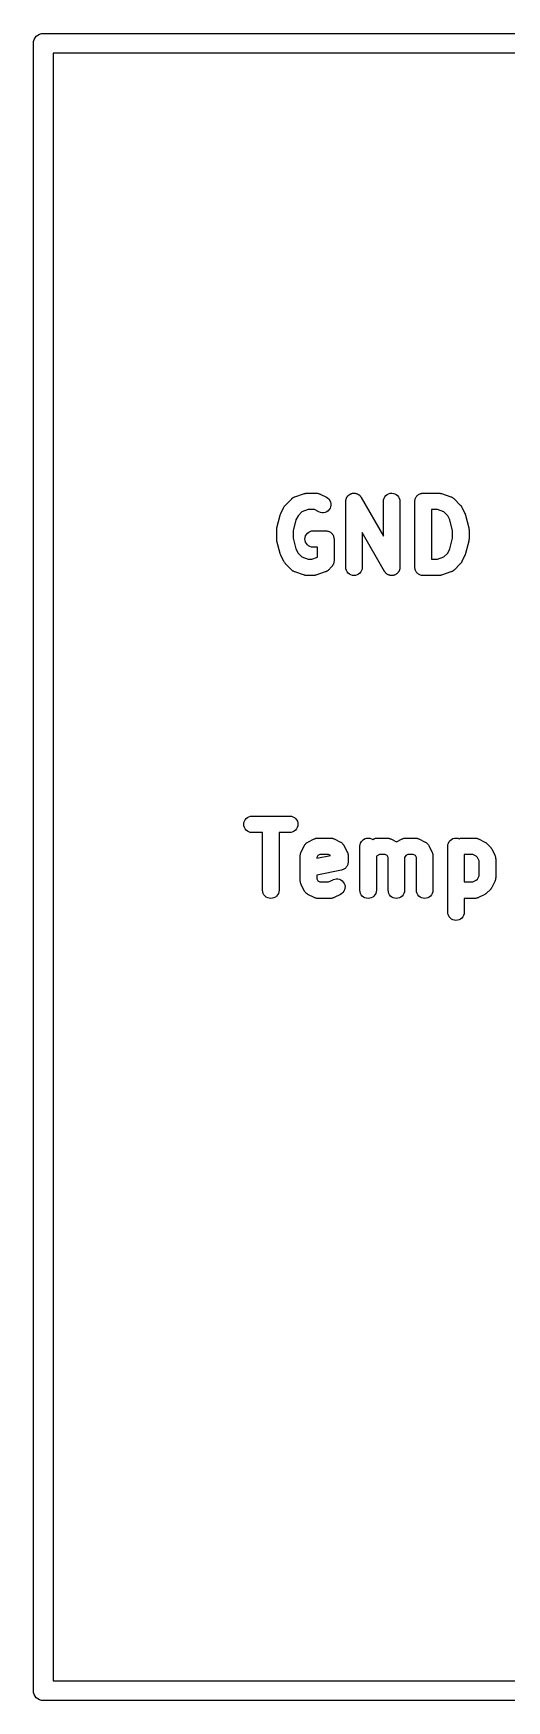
# Model space of a CAD drawing. Extents: x 1 to 169, y -122 to 5.
# Drawn here: x 12.42 to 16.01, y -15.08 to -2.42 of the extents above; entities that cross this region are included whole.
import ezdxf

# ---------------------------------------------------------------- set-up
doc = ezdxf.new("R2010")
doc.units = 0
doc.header["$MEASUREMENT"] = 0
doc.layers.add('BLACK', color=7, linetype='CONTINUOUS')

msp = doc.modelspace()

# ---------------------------------------------------------------- linework, layer by layer
at = {"layer": 'BLACK', "linetype": 'CONTINUOUS'}
for p, q in [((12.4246, -2.5), (12.4261, -2.4853)), ((12.425, -2.50368), (12.4246, -2.5)), ((12.425, -14.9963), (12.425, -2.50368)), ((12.4261, -2.4853), (12.4304, -2.47116)), ((12.4304, -2.47116), (12.4373, -2.45813)), ((12.4373, -2.45813), (12.4467, -2.44671)), ((12.4467, -2.44671), (12.4581, -2.43734)), ((12.4581, -2.43734), (12.4712, -2.43037)), ((12.4712, -2.43037), (12.4853, -2.42609)), ((12.4853, -2.42609), (12.5, -2.42464)), ((12.5, -2.42464), (12.5037, -2.425)), ((12.5037, -2.425), (39.9963, -2.425)), ((12.575, -2.575), (12.575, -14.925)), ((39.925, -2.575), (12.575, -2.575)), ((14.3962, -5.94674), (14.3977, -5.94567)), ((14.3977, -5.94567), (14.4016, -5.94393)), ((14.4016, -5.94393), (14.4054, -5.94197)), ((14.4054, -5.94197), (14.4071, -5.94146)), ((14.4071, -5.94146), (14.4088, -5.94071)), ((14.4088, -5.94071), (14.4802, -5.9169)), ((14.4802, -5.9169), (14.4811, -5.91663)), ((14.4811, -5.91663), (14.4845, -5.9159)), ((14.4845, -5.9159), (14.4879, -5.91488)), ((14.4879, -5.91488), (14.4905, -5.91463)), ((14.4905, -5.91463), (14.493, -5.91408)), ((14.493, -5.91408), (14.4965, -5.91403)), ((14.4965, -5.91403), (14.5, -5.91369)), ((14.5, -5.91369), (14.5714, -5.91369)), ((14.5714, -5.91369), (14.5723, -5.9137)), ((14.5723, -5.9137), (14.5741, -5.9139)), ((14.5741, -5.9139), (14.576, -5.91385)), ((14.576, -5.91385), (14.5802, -5.91458)), ((14.5802, -5.91458), (14.5844, -5.91506)), ((14.5844, -5.91506), (14.5862, -5.91561)), ((14.5862, -5.91561), (14.588, -5.91592)), ((14.588, -5.91592), (14.592, -5.91745)), ((14.592, -5.91745), (14.596, -5.91874)), ((14.596, -5.91874), (14.5977, -5.91963)), ((14.5977, -5.91963), (14.5994, -5.92029)), ((14.5994, -5.92029), (14.647, -5.9441)), ((14.647, -5.9441), (14.6478, -5.94449)), ((14.6478, -5.94449), (14.658, -5.95113)), ((14.8015, -5.94776), (14.8036, -5.94439)), ((14.8036, -5.94439), (14.8056, -5.94088)), ((14.8056, -5.94088), (14.8069, -5.93927)), ((14.8069, -5.93927), (14.8081, -5.93749)), ((14.8081, -5.93749), (14.8108, -5.9346)), ((14.8108, -5.9346), (14.8134, -5.93153)), ((14.8134, -5.93153), (14.8151, -5.93022)), ((14.8151, -5.93022), (14.8165, -5.9287)), ((14.8165, -5.9287), (14.8198, -5.9264)), ((14.8198, -5.9264), (14.8229, -5.92389)), ((14.8229, -5.92389), (14.8248, -5.92291)), ((14.8248, -5.92291), (14.8265, -5.92171)), ((14.8265, -5.92171), (14.8302, -5.9201)), ((14.8302, -5.9201), (14.8337, -5.91824)), ((14.8337, -5.91824), (14.8358, -5.91764)), ((14.8358, -5.91764), (14.8377, -5.9168)), ((14.8377, -5.9168), (14.8416, -5.91593)), ((14.8416, -5.91593), (14.8454, -5.9148)), ((14.8454, -5.9148), (14.8475, -5.91461)), ((14.8475, -5.91461), (14.8496, -5.91415)), ((14.8496, -5.91415), (14.8536, -5.91405)), ((14.8536, -5.91405), (14.8576, -5.91369)), ((14.8576, -5.91369), (14.8597, -5.91391)), ((14.8597, -5.91391), (14.8618, -5.91386)), ((14.8618, -5.91386), (14.8657, -5.91455)), ((14.8657, -5.91455), (14.8697, -5.91497)), ((14.8697, -5.91497), (14.8717, -5.91559)), ((14.8717, -5.91559), (14.8738, -5.91595)), ((14.8738, -5.91595), (14.8775, -5.91739)), ((14.8775, -5.91739), (14.8814, -5.91857)), ((14.8814, -5.91857), (14.8832, -5.91957)), ((14.8832, -5.91957), (14.8852, -5.92033)), ((14.8852, -5.92033), (14.8886, -5.92247)), ((14.8886, -5.92247), (14.8921, -5.92437)), ((14.8921, -5.92437), (14.8937, -5.92572)), ((14.8937, -5.92572), (14.8955, -5.92684)), ((14.8955, -5.92684), (14.8984, -5.9296)), ((14.8984, -5.9296), (14.9015, -5.93215)), ((14.9015, -5.93215), (14.9028, -5.93378)), ((14.9028, -5.93378), (14.9044, -5.93523)), ((14.9044, -5.93523), (14.9067, -5.9385)), ((14.9067, -5.9385), (14.9092, -5.9416)), ((14.9092, -5.9416), (14.9102, -5.94346)), ((14.9102, -5.94346), (14.9114, -5.94518)), ((14.9114, -5.94518), (15.0804, -6.24084)), ((15.0854, -5.95157), (15.0913, -5.94088)), ((15.0913, -5.94088), (15.0991, -5.93153)), ((15.0991, -5.93153), (15.1086, -5.92389)), ((15.1086, -5.92389), (15.1194, -5.91824)), ((15.1194, -5.91824), (15.1311, -5.9148)), ((15.1311, -5.9148), (15.1433, -5.91369)), ((15.1433, -5.91369), (15.1554, -5.91497)), ((15.1554, -5.91497), (15.1671, -5.91857)), ((15.1671, -5.91857), (15.1778, -5.92437)), ((15.1778, -5.92437), (15.1872, -5.93215)), ((15.1872, -5.93215), (15.1949, -5.9416)), ((15.1949, -5.9416), (15.2006, -5.95237)), ((15.3263, -5.94642), (15.3291, -5.94124)), ((15.3291, -5.94124), (15.3293, -5.94107)), ((15.3293, -5.94107), (15.3294, -5.94088)), ((15.3294, -5.94088), (15.3332, -5.93639)), ((15.3332, -5.93639), (15.3369, -5.93184)), ((15.3369, -5.93184), (15.3371, -5.9317)), ((15.3371, -5.9317), (15.3372, -5.93153)), ((15.3372, -5.93153), (15.3418, -5.92784)), ((15.3418, -5.92784), (15.3464, -5.92413)), ((15.3464, -5.92413), (15.3466, -5.92403)), ((15.3466, -5.92403), (15.3467, -5.92389)), ((15.3467, -5.92389), (15.3519, -5.92116)), ((15.3519, -5.92116), (15.3571, -5.91841)), ((15.3571, -5.91841), (15.3573, -5.91834)), ((15.3573, -5.91834), (15.3575, -5.91824)), ((15.3575, -5.91824), (15.3632, -5.91659)), ((15.3632, -5.91659), (15.3688, -5.91488)), ((15.3688, -5.91488), (15.369, -5.91486)), ((15.369, -5.91486), (15.3692, -5.9148)), ((15.3692, -5.9148), (15.375, -5.91427)), ((15.375, -5.91427), (15.381, -5.91369)), ((15.381, -5.91369), (15.5, -5.91369)), ((15.5, -5.91369), (15.5009, -5.9137)), ((15.5009, -5.9137), (15.5044, -5.91409)), ((15.5044, -5.91409), (15.5079, -5.91419)), ((15.5079, -5.91419), (15.5104, -5.91477)), ((15.5104, -5.91477), (15.513, -5.91506)), ((15.513, -5.91506), (15.5163, -5.91611)), ((15.5163, -5.91611), (15.5198, -5.9169)), ((15.5198, -5.9169), (15.5912, -5.94071)), ((15.5912, -5.94071), (15.592, -5.94099)), ((15.592, -5.94099), (15.5937, -5.94176)), ((15.5937, -5.94176), (15.5954, -5.9423)), ((15.5954, -5.9423), (15.5992, -5.94432)), ((15.5992, -5.94432), (15.6031, -5.94611)), ((14.299, -6.07324), (14.301, -6.0678)), ((14.301, -6.0678), (14.3011, -6.06756)), ((14.3011, -6.06756), (14.3012, -6.06729)), ((14.3012, -6.06729), (14.3251, -6.01967)), ((14.3251, -6.01967), (14.3254, -6.01889)), ((14.3254, -6.01889), (14.3274, -6.01594)), ((14.3274, -6.01594), (14.329, -6.01285)), ((14.329, -6.01285), (14.3307, -6.01084)), ((14.3307, -6.01084), (14.3321, -6.00866)), ((14.3321, -6.00866), (14.3345, -6.00614)), ((14.3345, -6.00614), (14.3368, -6.00343)), ((14.3368, -6.00343), (14.3844, -5.95581)), ((14.3844, -5.95581), (14.385, -5.95519)), ((14.385, -5.95519), (14.3864, -5.95405)), ((14.3864, -5.95405), (14.3877, -5.95271)), ((14.3877, -5.95271), (14.3912, -5.95024)), ((14.3912, -5.95024), (14.3945, -5.94758)), ((14.3945, -5.94758), (14.3962, -5.94674)), ((14.4623, -6.05463), (14.4323, -6.08464)), ((14.5101, -6.03869), (14.4623, -6.05463)), ((14.5567, -6.03869), (14.5101, -6.03869)), ((14.5911, -6.0559), (14.5567, -6.03869)), ((14.6025, -6.06027), (14.5911, -6.0559)), ((14.6145, -6.06234), (14.6025, -6.06027)), ((14.6267, -6.06203), (14.6145, -6.06234)), ((14.6386, -6.05936), (14.6267, -6.06203)), ((14.6498, -6.05443), (14.6386, -6.05936)), ((14.6597, -6.04743), (14.6498, -6.05443)), ((14.658, -5.95113), (14.6668, -5.95963)), ((14.6682, -6.03862), (14.6597, -6.04743)), ((14.6668, -5.95963), (14.6737, -5.96967)), ((14.6748, -6.02834), (14.6682, -6.03862)), ((14.6737, -5.96967), (14.6785, -5.98086)), ((14.6792, -6.01698), (14.6748, -6.02834)), ((14.6785, -5.98086), (14.6811, -5.99278)), ((14.6813, -6.00497), (14.6792, -6.01698)), ((14.6811, -5.99278), (14.6813, -6.00497)), ((14.7946, -5.97532), (14.7949, -5.97322)), ((14.7946, -5.97619), (14.7946, -5.97532)), ((14.7946, -6.47619), (14.7946, -5.97619)), ((14.7948, -5.97112), (14.7956, -5.96717)), ((14.7949, -5.97322), (14.7948, -5.97112)), ((14.7956, -5.96717), (14.796, -5.9632)), ((14.796, -5.9632), (14.7966, -5.9612)), ((14.7966, -5.9612), (14.797, -5.95911)), ((14.797, -5.95911), (14.7985, -5.95537)), ((14.7985, -5.95537), (14.7997, -5.95157)), ((14.7997, -5.95157), (14.8007, -5.94973)), ((14.8007, -5.94973), (14.8015, -5.94776)), ((15.0804, -5.97532), (15.0817, -5.9632)), ((15.0804, -5.97619), (15.0804, -5.97532)), ((15.0804, -6.24084), (15.0804, -5.97619)), ((15.0817, -5.9632), (15.0854, -5.95157)), ((15.2006, -5.95237), (15.2042, -5.96405)), ((15.2042, -5.96405), (15.2054, -5.97619)), ((15.2054, -5.97619), (15.2054, -6.47619)), ((15.3185, -5.97532), (15.3191, -5.96941)), ((15.3185, -5.97574), (15.3185, -5.97532)), ((15.3185, -5.97575), (15.3185, -5.97574)), ((15.3185, -5.97576), (15.3185, -5.97575)), ((15.3185, -5.97619), (15.3185, -5.97576)), ((15.3185, -6.47619), (15.3185, -5.97619)), ((15.3191, -5.96941), (15.3197, -5.96362)), ((15.3197, -5.96362), (15.3198, -5.96341)), ((15.3198, -5.9632), (15.3216, -5.95756)), ((15.3198, -5.96341), (15.3198, -5.9632)), ((15.3216, -5.95756), (15.3233, -5.95197)), ((15.3233, -5.95197), (15.3234, -5.95178)), ((15.3234, -5.95178), (15.3235, -5.95157)), ((15.3235, -5.95157), (15.3263, -5.94642)), ((15.4435, -6.03869), (15.4435, -6.41369)), ((15.4899, -6.03869), (15.4435, -6.03869)), ((15.5377, -6.05463), (15.4899, -6.03869)), ((15.5677, -6.08464), (15.5377, -6.05463)), ((15.6031, -5.94611), (15.6046, -5.94719)), ((15.6046, -5.94719), (15.6062, -5.94806)), ((15.6062, -5.94806), (15.6095, -5.95078)), ((15.6095, -5.95078), (15.613, -5.95329)), ((15.613, -5.95329), (15.6142, -5.95464)), ((15.6142, -5.95464), (15.6156, -5.95581)), ((15.6156, -5.95581), (15.6632, -6.00343)), ((15.6632, -6.00343), (15.6639, -6.00405)), ((15.6639, -6.00405), (15.666, -6.00679)), ((15.666, -6.00679), (15.6685, -6.00934)), ((15.6685, -6.00934), (15.6698, -6.01155)), ((15.6698, -6.01155), (15.6715, -6.01358)), ((15.6715, -6.01358), (15.6731, -6.01669)), ((15.6731, -6.01669), (15.6749, -6.01967)), ((15.6749, -6.01967), (15.6988, -6.06729)), ((15.6988, -6.06729), (15.6991, -6.06807)), ((15.6991, -6.06807), (15.6992, -6.06834)), ((15.6992, -6.06834), (15.6994, -6.06859)), ((15.6994, -6.06859), (15.7013, -6.07405)), ((14.2708, -6.1896), (14.271, -6.1885)), ((14.2708, -6.19048), (14.2708, -6.1896)), ((14.2708, -6.2619), (14.2708, -6.19048)), ((14.2709, -6.18738), (14.2716, -6.18243)), ((14.271, -6.1885), (14.2709, -6.18738)), ((14.2716, -6.18243), (14.2722, -6.17748)), ((14.2722, -6.17748), (14.2725, -6.17642)), ((14.2725, -6.17642), (14.2727, -6.17532)), ((14.2727, -6.17532), (14.2965, -6.08008)), ((14.2965, -6.08008), (14.2967, -6.07923)), ((14.2967, -6.07923), (14.2968, -6.07896)), ((14.2968, -6.07896), (14.2969, -6.07868)), ((14.2969, -6.07868), (14.299, -6.07324)), ((14.4161, -6.11705), (14.3958, -6.19817)), ((14.3958, -6.19817), (14.3958, -6.25421)), ((14.4323, -6.08464), (14.4161, -6.11705)), ((15.5839, -6.11705), (15.5677, -6.08464)), ((15.6042, -6.19817), (15.5839, -6.11705)), ((15.6042, -6.25421), (15.6042, -6.19817)), ((15.7013, -6.07405), (15.7033, -6.07952)), ((15.7033, -6.07952), (15.7034, -6.0798)), ((15.7034, -6.0798), (15.7035, -6.08008)), ((15.7035, -6.08008), (15.7273, -6.17532)), ((15.7273, -6.17532), (15.7275, -6.17617)), ((15.7275, -6.17617), (15.7277, -6.17727)), ((15.7277, -6.17727), (15.728, -6.17834)), ((15.728, -6.17834), (15.7285, -6.18332)), ((15.7285, -6.18332), (15.7291, -6.18825)), ((15.7291, -6.18825), (15.7291, -6.18936)), ((15.7291, -6.18936), (15.7292, -6.19048)), ((15.7292, -6.19048), (15.7292, -6.2619)), ((14.2709, -6.26302), (14.2708, -6.2619)), ((14.2709, -6.26412), (14.2709, -6.26302)), ((14.2715, -6.26906), (14.2709, -6.26412)), ((14.272, -6.27404), (14.2715, -6.26906)), ((14.2723, -6.27511), (14.272, -6.27404)), ((14.2725, -6.27621), (14.2723, -6.27511)), ((14.2727, -6.27706), (14.2725, -6.27621)), ((14.2965, -6.3723), (14.2727, -6.27706)), ((14.3958, -6.25421), (14.4161, -6.33533)), ((14.4851, -6.26147), (14.4864, -6.24934)), ((14.4862, -6.27361), (14.4851, -6.26147)), ((14.4897, -6.28532), (14.4862, -6.27361)), ((14.4864, -6.24934), (14.49, -6.23768)), ((14.4953, -6.29613), (14.4897, -6.28532)), ((14.49, -6.23768), (14.4958, -6.22695)), ((14.503, -6.30563), (14.4953, -6.29613)), ((14.4958, -6.22695), (14.5036, -6.21756)), ((14.5123, -6.31347), (14.503, -6.30563)), ((14.5036, -6.21756), (14.513, -6.20985)), ((14.523, -6.31935), (14.5123, -6.31347)), ((14.513, -6.20985), (14.5238, -6.20412)), ((14.5346, -6.32304), (14.523, -6.31935)), ((14.5238, -6.20412), (14.5355, -6.20059)), ((14.5467, -6.3244), (14.5346, -6.32304)), ((14.5355, -6.20059), (14.5476, -6.1994)), ((14.5476, -6.3244), (14.5467, -6.3244)), ((14.5476, -6.1994), (14.6429, -6.1994)), ((14.5804, -6.3244), (14.5476, -6.3244)), ((14.5804, -6.3994), (14.5804, -6.3244)), ((14.6429, -6.1994), (14.6433, -6.19941)), ((14.6433, -6.19941), (14.6433, -6.19941)), ((14.6433, -6.19941), (14.6433, -6.19941)), ((14.6433, -6.19941), (14.6437, -6.19941)), ((14.6437, -6.19941), (14.6496, -6.20007)), ((14.6496, -6.20007), (14.6554, -6.20068)), ((14.6554, -6.20068), (14.6556, -6.20074)), ((14.6556, -6.20074), (14.6559, -6.20077)), ((14.6559, -6.20077), (14.6615, -6.20256)), ((14.6615, -6.20256), (14.6671, -6.20429)), ((14.6671, -6.20429), (14.6673, -6.20439)), ((14.6673, -6.20439), (14.6675, -6.20446)), ((14.6675, -6.20446), (14.6726, -6.20729)), ((14.6726, -6.20729), (14.6778, -6.21009)), ((14.6778, -6.21009), (14.678, -6.21023)), ((14.678, -6.21023), (14.6782, -6.21033)), ((14.6782, -6.21033), (14.6827, -6.2141)), ((14.6827, -6.2141), (14.6872, -6.21786)), ((14.6872, -6.21786), (14.6873, -6.21803)), ((14.6873, -6.21803), (14.6875, -6.21817)), ((14.6875, -6.21817), (14.6912, -6.22277)), ((14.6912, -6.22277), (14.6949, -6.22732)), ((14.6949, -6.22732), (14.695, -6.22751)), ((14.695, -6.22751), (14.6952, -6.22768)), ((14.6952, -6.22768), (14.6979, -6.2329)), ((14.6979, -6.2329), (14.7006, -6.23809)), ((14.7006, -6.23809), (14.7007, -6.2383)), ((14.7007, -6.2383), (14.7008, -6.23849)), ((14.7008, -6.23849), (14.7025, -6.24411)), ((14.7025, -6.24411), (14.7042, -6.24976)), ((14.7042, -6.24976), (14.7042, -6.24998)), ((14.7042, -6.24998), (14.7043, -6.25019)), ((14.7043, -6.25019), (14.7048, -6.256)), ((14.7048, -6.256), (14.7054, -6.2619)), ((14.7054, -6.2619), (14.7054, -6.42857)), ((15.0886, -6.5072), (14.9196, -6.21154)), ((14.9196, -6.21154), (14.9196, -6.47619)), ((15.5839, -6.33533), (15.6042, -6.25421)), ((15.7273, -6.27706), (15.7035, -6.3723)), ((15.7275, -6.27596), (15.7273, -6.27706)), ((15.7278, -6.2749), (15.7275, -6.27596)), ((15.7284, -6.26995), (15.7278, -6.2749)), ((15.7291, -6.265), (15.7284, -6.26995)), ((15.7292, -6.26278), (15.729, -6.26388)), ((15.729, -6.26388), (15.7291, -6.265)), ((15.7292, -6.2619), (15.7292, -6.26278)), ((14.2966, -6.37257), (14.2965, -6.3723)), ((14.2967, -6.37286), (14.2966, -6.37257)), ((14.2987, -6.37833), (14.2967, -6.37286)), ((14.3006, -6.38379), (14.2987, -6.37833)), ((14.3008, -6.38404), (14.3006, -6.38379)), ((14.3009, -6.38431), (14.3008, -6.38404)), ((14.3012, -6.38509), (14.3009, -6.38431)), ((14.3251, -6.43271), (14.3012, -6.38509)), ((14.3269, -6.43569), (14.3251, -6.43271)), ((14.3285, -6.4388), (14.3269, -6.43569)), ((14.3302, -6.44083), (14.3285, -6.4388)), ((14.3315, -6.44304), (14.3302, -6.44083)), ((14.334, -6.4456), (14.3315, -6.44304)), ((14.3361, -6.44833), (14.334, -6.4456)), ((14.3368, -6.44895), (14.3361, -6.44833)), ((14.3844, -6.49657), (14.3368, -6.44895)), ((14.4161, -6.33533), (14.4323, -6.36774)), ((14.4323, -6.36774), (14.4623, -6.39775)), ((14.4623, -6.39775), (14.5101, -6.41369)), ((14.5101, -6.41369), (14.5375, -6.41369)), ((14.5375, -6.41369), (14.5804, -6.3994)), ((14.7023, -6.44705), (14.7006, -6.45259)), ((14.704, -6.44156), (14.7023, -6.44705)), ((14.7041, -6.44093), (14.704, -6.44124)), ((14.704, -6.44124), (14.704, -6.44156)), ((14.7047, -6.43514), (14.7041, -6.44093)), ((14.7054, -6.42944), (14.7047, -6.43514)), ((14.7054, -6.42857), (14.7054, -6.42877)), ((14.7054, -6.42877), (14.7054, -6.42879)), ((14.7054, -6.42879), (14.7054, -6.42881)), ((14.7054, -6.42881), (14.7054, -6.42944)), ((15.4435, -6.41369), (15.4899, -6.41369)), ((15.4899, -6.41369), (15.5377, -6.39775)), ((15.5377, -6.39775), (15.5677, -6.36774)), ((15.5677, -6.36774), (15.5839, -6.33533)), ((15.6632, -6.44895), (15.6156, -6.49657)), ((15.6655, -6.44624), (15.6632, -6.44895)), ((15.6679, -6.44372), (15.6655, -6.44624)), ((15.6693, -6.44155), (15.6679, -6.44372)), ((15.671, -6.43953), (15.6693, -6.44155)), ((15.6726, -6.43643), (15.671, -6.43953)), ((15.6746, -6.43349), (15.6726, -6.43643)), ((15.6749, -6.43271), (15.6746, -6.43349)), ((15.6988, -6.38509), (15.6749, -6.43271)), ((15.6989, -6.38482), (15.6988, -6.38509)), ((15.699, -6.38457), (15.6989, -6.38482)), ((15.701, -6.37919), (15.699, -6.38457)), ((15.7031, -6.3737), (15.701, -6.37919)), ((15.7032, -6.37342), (15.7031, -6.3737)), ((15.7033, -6.37315), (15.7032, -6.37342)), ((15.7035, -6.3723), (15.7033, -6.37315)), ((14.3858, -6.49774), (14.3844, -6.49657)), ((14.387, -6.49909), (14.3858, -6.49774)), ((14.3905, -6.5016), (14.387, -6.49909)), ((14.3938, -6.50432), (14.3905, -6.5016)), ((14.3954, -6.50519), (14.3938, -6.50432)), ((14.3969, -6.50627), (14.3954, -6.50519)), ((14.4008, -6.50806), (14.3969, -6.50627)), ((14.4046, -6.51008), (14.4008, -6.50806)), ((14.4063, -6.51062), (14.4046, -6.51008)), ((14.408, -6.51139), (14.4063, -6.51062)), ((14.4088, -6.51167), (14.408, -6.51139)), ((14.4802, -6.53548), (14.4088, -6.51167)), ((14.4837, -6.53626), (14.4802, -6.53548)), ((14.487, -6.53732), (14.4837, -6.53626)), ((14.4896, -6.53761), (14.487, -6.53732)), ((14.4921, -6.53819), (14.4896, -6.53761)), ((14.4956, -6.53829), (14.4921, -6.53819)), ((14.4991, -6.53868), (14.4956, -6.53829)), ((14.5, -6.53869), (14.4991, -6.53868)), ((14.5476, -6.53869), (14.5, -6.53869)), ((14.5511, -6.53835), (14.5476, -6.53869)), ((14.5546, -6.5383), (14.5511, -6.53835)), ((14.5572, -6.53775), (14.5546, -6.5383)), ((14.5598, -6.5375), (14.5572, -6.53775)), ((14.5631, -6.53648), (14.5598, -6.5375)), ((14.5666, -6.53575), (14.5631, -6.53648)), ((14.5674, -6.53548), (14.5666, -6.53575)), ((14.6388, -6.51167), (14.5674, -6.53548)), ((14.6405, -6.51092), (14.6388, -6.51167)), ((14.6423, -6.51041), (14.6405, -6.51092)), ((14.6461, -6.50844), (14.6423, -6.51041)), ((14.65, -6.5067), (14.6461, -6.50844)), ((14.6515, -6.50564), (14.65, -6.5067)), ((14.6531, -6.5048), (14.6515, -6.50564)), ((14.6564, -6.50213), (14.6531, -6.5048)), ((14.6599, -6.49967), (14.6564, -6.50213)), ((14.6612, -6.49833), (14.6599, -6.49967)), ((14.6626, -6.49719), (14.6612, -6.49833)), ((14.6632, -6.49657), (14.6626, -6.49719)), ((14.687, -6.47277), (14.6632, -6.49657)), ((14.6907, -6.46831), (14.687, -6.47277)), ((14.6944, -6.46388), (14.6907, -6.46831)), ((14.6946, -6.46359), (14.6944, -6.46388)), ((14.6948, -6.46334), (14.6946, -6.46359)), ((14.6975, -6.45827), (14.6948, -6.46334)), ((14.7003, -6.45319), (14.6975, -6.45827)), ((14.7004, -6.45288), (14.7003, -6.45319)), ((14.7006, -6.45259), (14.7004, -6.45288)), ((14.7958, -6.48833), (14.7946, -6.47619)), ((14.7994, -6.50001), (14.7958, -6.48833)), ((14.8051, -6.51078), (14.7994, -6.50001)), ((14.8128, -6.52023), (14.8051, -6.51078)), ((14.8222, -6.528), (14.8128, -6.52023)), ((14.8329, -6.53381), (14.8222, -6.528)), ((14.8446, -6.53741), (14.8329, -6.53381)), ((14.8567, -6.53869), (14.8446, -6.53741)), ((14.8689, -6.53758), (14.8567, -6.53869)), ((14.8806, -6.53414), (14.8689, -6.53758)), ((14.8914, -6.52849), (14.8806, -6.53414)), ((14.9009, -6.52084), (14.8914, -6.52849)), ((14.9087, -6.5115), (14.9009, -6.52084)), ((14.9146, -6.50081), (14.9087, -6.5115)), ((14.9183, -6.48918), (14.9146, -6.50081)), ((14.9196, -6.47706), (14.9183, -6.48918)), ((14.9196, -6.47619), (14.9196, -6.47706)), ((15.0898, -6.50892), (15.0886, -6.5072)), ((15.0908, -6.51078), (15.0898, -6.50892)), ((15.0933, -6.51388), (15.0908, -6.51078)), ((15.0956, -6.51715), (15.0933, -6.51388)), ((15.0972, -6.5186), (15.0956, -6.51715)), ((15.0985, -6.52023), (15.0972, -6.5186)), ((15.1016, -6.52278), (15.0985, -6.52023)), ((15.1045, -6.52554), (15.1016, -6.52278)), ((15.1063, -6.52666), (15.1045, -6.52554)), ((15.1079, -6.528), (15.1063, -6.52666)), ((15.1114, -6.52991), (15.1079, -6.528)), ((15.1148, -6.53205), (15.1114, -6.52991)), ((15.1168, -6.53281), (15.1148, -6.53205)), ((15.1186, -6.53381), (15.1168, -6.53281)), ((15.1225, -6.53499), (15.1186, -6.53381)), ((15.1262, -6.53643), (15.1225, -6.53499)), ((15.1283, -6.53679), (15.1262, -6.53643)), ((15.1303, -6.53741), (15.1283, -6.53679)), ((15.1343, -6.53783), (15.1303, -6.53741)), ((15.1382, -6.53852), (15.1343, -6.53783)), ((15.1403, -6.53847), (15.1382, -6.53852)), ((15.1424, -6.53869), (15.1403, -6.53847)), ((15.1464, -6.53832), (15.1424, -6.53869)), ((15.1504, -6.53823), (15.1464, -6.53832)), ((15.1525, -6.53777), (15.1504, -6.53823)), ((15.1546, -6.53758), (15.1525, -6.53777)), ((15.1584, -6.53645), (15.1546, -6.53758)), ((15.1623, -6.53558), (15.1584, -6.53645)), ((15.1642, -6.53473), (15.1623, -6.53558)), ((15.1663, -6.53414), (15.1642, -6.53473)), ((15.1698, -6.53228), (15.1663, -6.53414)), ((15.1735, -6.53067), (15.1698, -6.53228)), ((15.1752, -6.52947), (15.1735, -6.53067)), ((15.1771, -6.52849), (15.1752, -6.52947)), ((15.1802, -6.52598), (15.1771, -6.52849)), ((15.1835, -6.52368), (15.1802, -6.52598)), ((15.1849, -6.52216), (15.1835, -6.52368)), ((15.1866, -6.52084), (15.1849, -6.52216)), ((15.1892, -6.51778), (15.1866, -6.52084)), ((15.1919, -6.51489), (15.1892, -6.51778)), ((15.1931, -6.51311), (15.1919, -6.51489)), ((15.1944, -6.5115), (15.1931, -6.51311)), ((15.1964, -6.50799), (15.1944, -6.5115)), ((15.1985, -6.50462), (15.1964, -6.50799)), ((15.1993, -6.50265), (15.1985, -6.50462)), ((15.2003, -6.50081), (15.1993, -6.50265)), ((15.2015, -6.49701), (15.2003, -6.50081)), ((15.203, -6.49327), (15.2015, -6.49701)), ((15.2034, -6.49118), (15.203, -6.49327)), ((15.204, -6.48918), (15.2034, -6.49118)), ((15.2044, -6.48521), (15.204, -6.48918)), ((15.2052, -6.48126), (15.2044, -6.48521)), ((15.2054, -6.47706), (15.2051, -6.47915)), ((15.2051, -6.47915), (15.2052, -6.48126)), ((15.2054, -6.47619), (15.2054, -6.47706)), ((15.319, -6.4821), (15.3185, -6.47619)), ((15.3196, -6.4879), (15.319, -6.4821)), ((15.3196, -6.48811), (15.3196, -6.4879)), ((15.3196, -6.48833), (15.3196, -6.48811)), ((15.3213, -6.49398), (15.3196, -6.48833)), ((15.323, -6.4996), (15.3213, -6.49398)), ((15.3231, -6.4998), (15.323, -6.4996)), ((15.3232, -6.50001), (15.3231, -6.4998)), ((15.3259, -6.50519), (15.3232, -6.50001)), ((15.3287, -6.51041), (15.3259, -6.50519)), ((15.3288, -6.51058), (15.3287, -6.51041)), ((15.3289, -6.51078), (15.3288, -6.51058)), ((15.3326, -6.51532), (15.3289, -6.51078)), ((15.3363, -6.51992), (15.3326, -6.51532)), ((15.3365, -6.52006), (15.3363, -6.51992)), ((15.3366, -6.52023), (15.3365, -6.52006)), ((15.3411, -6.52399), (15.3366, -6.52023)), ((15.3456, -6.52776), (15.3411, -6.52399)), ((15.3458, -6.52786), (15.3456, -6.52776)), ((15.346, -6.528), (15.3458, -6.52786)), ((15.3512, -6.53081), (15.346, -6.528)), ((15.3563, -6.53364), (15.3512, -6.53081)), ((15.3565, -6.5337), (15.3563, -6.53364)), ((15.3567, -6.53381), (15.3565, -6.5337)), ((15.3623, -6.53554), (15.3567, -6.53381)), ((15.368, -6.53732), (15.3623, -6.53554)), ((15.3682, -6.53735), (15.368, -6.53732)), ((15.3684, -6.53741), (15.3682, -6.53735)), ((15.3742, -6.53802), (15.3684, -6.53741)), ((15.3801, -6.53868), (15.3742, -6.53802)), ((15.3805, -6.53869), (15.3801, -6.53868)), ((15.381, -6.53869), (15.3805, -6.53869)), ((15.3805, -6.53869), (15.3805, -6.53869)), ((15.3805, -6.53869), (15.3805, -6.53869)), ((15.5, -6.53869), (15.381, -6.53869)), ((15.5035, -6.53835), (15.5, -6.53869)), ((15.507, -6.5383), (15.5035, -6.53835)), ((15.5095, -6.53775), (15.507, -6.5383)), ((15.5121, -6.5375), (15.5095, -6.53775)), ((15.5155, -6.53648), (15.5121, -6.5375)), ((15.5189, -6.53575), (15.5155, -6.53648)), ((15.5198, -6.53548), (15.5189, -6.53575)), ((15.5912, -6.51167), (15.5198, -6.53548)), ((15.5929, -6.51092), (15.5912, -6.51167)), ((15.5946, -6.51041), (15.5929, -6.51092)), ((15.5984, -6.50845), (15.5946, -6.51041)), ((15.6023, -6.5067), (15.5984, -6.50845)), ((15.6038, -6.50564), (15.6023, -6.5067)), ((15.6055, -6.5048), (15.6038, -6.50564)), ((15.6088, -6.50213), (15.6055, -6.5048)), ((15.6123, -6.49967), (15.6088, -6.50213)), ((15.6136, -6.49833), (15.6123, -6.49967)), ((15.615, -6.49719), (15.6136, -6.49833)), ((15.6156, -6.49657), (15.615, -6.49719)), ((14.0208, -8.42575), (14.0221, -8.41362)), ((14.0219, -8.4379), (14.0208, -8.42575)), ((14.0254, -8.4496), (14.0219, -8.4379)), ((14.0221, -8.41362), (14.0257, -8.40197)), ((14.031, -8.46041), (14.0254, -8.4496)), ((14.0257, -8.40197), (14.0315, -8.39124)), ((14.0387, -8.46992), (14.031, -8.46041)), ((14.0315, -8.39124), (14.0393, -8.38184)), ((14.048, -8.47776), (14.0387, -8.46992)), ((14.0393, -8.38184), (14.0487, -8.37413)), ((14.0487, -8.37413), (14.0595, -8.36841)), ((14.0595, -8.36841), (14.0712, -8.36488)), ((14.0712, -8.36488), (14.0833, -8.36369)), ((14.0833, -8.36369), (14.369, -8.36369)), ((14.369, -8.36369), (14.3699, -8.3637)), ((14.3699, -8.3637), (14.382, -8.36506)), ((14.382, -8.36506), (14.3937, -8.36874)), ((14.3937, -8.36874), (14.4044, -8.37462)), ((14.4131, -8.47054), (14.4036, -8.47825)), ((14.4044, -8.37462), (14.4137, -8.38246)), ((14.4209, -8.46114), (14.4131, -8.47054)), ((14.4137, -8.38246), (14.4213, -8.39197)), ((14.4267, -8.45041), (14.4209, -8.46114)), ((14.4213, -8.39197), (14.427, -8.40278)), ((14.4303, -8.43876), (14.4267, -8.45041)), ((14.427, -8.40278), (14.4304, -8.41448)), ((14.4315, -8.42663), (14.4303, -8.43876)), ((14.4304, -8.41448), (14.4315, -8.42663)), ((14.0587, -8.48364), (14.048, -8.47776)), ((14.0703, -8.48732), (14.0587, -8.48364)), ((14.0825, -8.48868), (14.0703, -8.48732)), ((14.0833, -8.48869), (14.0825, -8.48868)), ((14.1637, -8.48869), (14.0833, -8.48869)), ((14.1637, -8.92619), (14.1637, -8.48869)), ((14.369, -8.48869), (14.2887, -8.48869)), ((14.2887, -8.48869), (14.2887, -8.92619)), ((14.3812, -8.4875), (14.369, -8.48869)), ((14.3929, -8.48397), (14.3812, -8.4875)), ((14.4036, -8.47825), (14.3929, -8.48397)), ((14.456, -8.63633), (14.4798, -8.58871)), ((14.4798, -8.58871), (14.4802, -8.58794)), ((14.4802, -8.58794), (14.4809, -8.5868)), ((14.4809, -8.5868), (14.4815, -8.58557)), ((14.4815, -8.58557), (14.4843, -8.58169)), ((14.4843, -8.58169), (14.4868, -8.5777)), ((14.4868, -8.5777), (14.4878, -8.57674)), ((14.4878, -8.57674), (14.4886, -8.57563)), ((14.4886, -8.57563), (14.492, -8.57236)), ((14.492, -8.57236), (14.4953, -8.56895)), ((14.4953, -8.56895), (14.4965, -8.56819)), ((14.4965, -8.56819), (14.4974, -8.56726)), ((14.4974, -8.56726), (14.5015, -8.56472)), ((14.5015, -8.56472), (14.5054, -8.56202)), ((14.5054, -8.56202), (14.5066, -8.56148)), ((14.5066, -8.56148), (14.5078, -8.56076)), ((14.5078, -8.56076), (14.5554, -8.53695)), ((14.5554, -8.53695), (14.5562, -8.53657)), ((14.5562, -8.53657), (14.5579, -8.53594)), ((14.5579, -8.53594), (14.5595, -8.53507)), ((14.5595, -8.53507), (14.5636, -8.53384)), ((14.5636, -8.53384), (14.5676, -8.53237)), ((14.5676, -8.53237), (14.5694, -8.53208)), ((14.5694, -8.53208), (14.5712, -8.53155)), ((14.5712, -8.53155), (14.5755, -8.53113)), ((14.5755, -8.53113), (14.5797, -8.53046)), ((14.5797, -8.53046), (14.5815, -8.53054)), ((14.5815, -8.53054), (14.5833, -8.53036)), ((14.5833, -8.53036), (14.6786, -8.53036)), ((14.6786, -8.53036), (14.6794, -8.53036)), ((14.6794, -8.53036), (14.6813, -8.53057)), ((14.6813, -8.53057), (14.6831, -8.53052)), ((14.6831, -8.53052), (14.6873, -8.53125)), ((14.6873, -8.53125), (14.6916, -8.53172)), ((14.6916, -8.53172), (14.6933, -8.53228)), ((14.6933, -8.53228), (14.6951, -8.53259)), ((14.6951, -8.53259), (14.6991, -8.53412)), ((14.6991, -8.53412), (14.7032, -8.53541)), ((14.7032, -8.53541), (14.7048, -8.5363)), ((14.7048, -8.5363), (14.7065, -8.53695)), ((14.7065, -8.53695), (14.7541, -8.56076)), ((14.7541, -8.56076), (14.7549, -8.56116)), ((14.7549, -8.56116), (14.756, -8.56189)), ((14.756, -8.56189), (14.7573, -8.56245)), ((14.7573, -8.56245), (14.7612, -8.56522)), ((14.7612, -8.56522), (14.7652, -8.5678)), ((14.7652, -8.5678), (14.7661, -8.56873)), ((14.7661, -8.56873), (14.7672, -8.56952)), ((14.7672, -8.56952), (14.7705, -8.57299)), ((14.7705, -8.57299), (14.7739, -8.5763)), ((14.7739, -8.5763), (14.7747, -8.5774)), ((14.7747, -8.5774), (14.7756, -8.57839)), ((14.7756, -8.57839), (14.7781, -8.58242)), ((14.7781, -8.58242), (14.7808, -8.58633)), ((14.7808, -8.58633), (14.7814, -8.58757)), ((14.7814, -8.58757), (14.7821, -8.58871)), ((14.7821, -8.58871), (14.8059, -8.63633)), ((14.9018, -8.59198), (14.9032, -8.57986)), ((14.9018, -8.59286), (14.9018, -8.59198)), ((14.9018, -8.92619), (14.9018, -8.59286)), ((14.9032, -8.57986), (14.9068, -8.56824)), ((14.9068, -8.56824), (14.9127, -8.55755)), ((14.9127, -8.55755), (14.9206, -8.5482)), ((14.9206, -8.5482), (14.9301, -8.54056)), ((14.9301, -8.54056), (14.9409, -8.53491)), ((14.9409, -8.53491), (14.9526, -8.53146)), ((14.9526, -8.53146), (14.9647, -8.53036)), ((14.9647, -8.53036), (14.9769, -8.53163)), ((14.9769, -8.53163), (14.9885, -8.53524)), ((14.9885, -8.53524), (14.9992, -8.54104)), ((14.9992, -8.54104), (14.9994, -8.54115)), ((14.9994, -8.54115), (15.0078, -8.53695)), ((15.0078, -8.53695), (15.0085, -8.53657)), ((15.0085, -8.53657), (15.0103, -8.53594)), ((15.0103, -8.53594), (15.0119, -8.53507)), ((15.0119, -8.53507), (15.016, -8.53384)), ((15.016, -8.53384), (15.02, -8.53237)), ((15.02, -8.53237), (15.0218, -8.53208)), ((15.0218, -8.53208), (15.0236, -8.53155)), ((15.0236, -8.53155), (15.0278, -8.53113)), ((15.0278, -8.53113), (15.032, -8.53046)), ((15.032, -8.53046), (15.0339, -8.53054)), ((15.0339, -8.53054), (15.0357, -8.53036)), ((15.0357, -8.53036), (15.1071, -8.53036)), ((15.1071, -8.53036), (15.108, -8.53036)), ((15.108, -8.53036), (15.1098, -8.53057)), ((15.1098, -8.53057), (15.1117, -8.53052)), ((15.1117, -8.53052), (15.1159, -8.53125)), ((15.1159, -8.53125), (15.1201, -8.53172)), ((15.1201, -8.53172), (15.1219, -8.53228)), ((15.1219, -8.53228), (15.1237, -8.53259)), ((15.1237, -8.53259), (15.1277, -8.53412)), ((15.1277, -8.53412), (15.1318, -8.53541)), ((15.1318, -8.53541), (15.1334, -8.5363)), ((15.1334, -8.5363), (15.1351, -8.53695)), ((15.1351, -8.53695), (15.1786, -8.55869)), ((15.1786, -8.55869), (15.222, -8.53695)), ((15.222, -8.53695), (15.2228, -8.53657)), ((15.2228, -8.53657), (15.2246, -8.53594)), ((15.2246, -8.53594), (15.2262, -8.53507)), ((15.2262, -8.53507), (15.2303, -8.53384)), ((15.2303, -8.53384), (15.2343, -8.53237)), ((15.2343, -8.53237), (15.2361, -8.53208)), ((15.2361, -8.53208), (15.2379, -8.53155)), ((15.2379, -8.53155), (15.2421, -8.53113)), ((15.2421, -8.53113), (15.2463, -8.53046)), ((15.2463, -8.53046), (15.2482, -8.53054)), ((15.2482, -8.53054), (15.25, -8.53036)), ((15.25, -8.53036), (15.3214, -8.53036)), ((15.3214, -8.53036), (15.3223, -8.53036)), ((15.3223, -8.53036), (15.3241, -8.53057)), ((15.3241, -8.53057), (15.326, -8.53052)), ((15.326, -8.53052), (15.3302, -8.53125)), ((15.3302, -8.53125), (15.3344, -8.53172)), ((15.3344, -8.53172), (15.3362, -8.53228)), ((15.3362, -8.53228), (15.338, -8.53259)), ((15.338, -8.53259), (15.342, -8.53412)), ((15.342, -8.53412), (15.346, -8.53541)), ((15.346, -8.53541), (15.3477, -8.5363)), ((15.3477, -8.5363), (15.3494, -8.53695)), ((15.3494, -8.53695), (15.397, -8.56076)), ((15.397, -8.56076), (15.3978, -8.56116)), ((15.3978, -8.56116), (15.3989, -8.56189)), ((15.3989, -8.56189), (15.4001, -8.56245)), ((15.4001, -8.56245), (15.404, -8.56522)), ((15.404, -8.56522), (15.408, -8.5678)), ((15.408, -8.5678), (15.409, -8.56873)), ((15.409, -8.56873), (15.4101, -8.56952)), ((15.4101, -8.56952), (15.4134, -8.57299)), ((15.4134, -8.57299), (15.4168, -8.5763)), ((15.4168, -8.5763), (15.4175, -8.5774)), ((15.4175, -8.5774), (15.4185, -8.57839)), ((15.4185, -8.57839), (15.421, -8.58242)), ((15.421, -8.58242), (15.4237, -8.58633)), ((15.4237, -8.58633), (15.4242, -8.58757)), ((15.4242, -8.58757), (15.4249, -8.58871)), ((15.4249, -8.58871), (15.4488, -8.63633)), ((15.5685, -8.59198), (15.5698, -8.57986)), ((15.5685, -8.59286), (15.5685, -8.59198)), ((15.5685, -9.09286), (15.5685, -8.59286)), ((15.5698, -8.57986), (15.5735, -8.56824)), ((15.5735, -8.56824), (15.5794, -8.55755)), ((15.5794, -8.55755), (15.5872, -8.5482)), ((15.5872, -8.5482), (15.5967, -8.54056)), ((15.5967, -8.54056), (15.6075, -8.53491)), ((15.6075, -8.53491), (15.6192, -8.53146)), ((15.6192, -8.53146), (15.6314, -8.53036)), ((15.6314, -8.53036), (15.6435, -8.53163)), ((15.6435, -8.53163), (15.6547, -8.5351)), ((15.6547, -8.5351), (15.6548, -8.53507)), ((15.6548, -8.53507), (15.6588, -8.53384)), ((15.6588, -8.53384), (15.6629, -8.53237)), ((15.6629, -8.53237), (15.6647, -8.53208)), ((15.6647, -8.53208), (15.6664, -8.53155)), ((15.6664, -8.53155), (15.6707, -8.53113)), ((15.6707, -8.53113), (15.6749, -8.53046)), ((15.6749, -8.53046), (15.6767, -8.53054)), ((15.6767, -8.53054), (15.6786, -8.53036)), ((15.6786, -8.53036), (15.7738, -8.53036)), ((15.7738, -8.53036), (15.7747, -8.53036)), ((15.7747, -8.53036), (15.7765, -8.53057)), ((15.7765, -8.53057), (15.7783, -8.53052)), ((15.7783, -8.53052), (15.7826, -8.53125)), ((15.7826, -8.53125), (15.7868, -8.53172)), ((15.7868, -8.53172), (15.7885, -8.53228)), ((15.7885, -8.53228), (15.7904, -8.53259)), ((15.7904, -8.53259), (15.7944, -8.53412)), ((15.7944, -8.53412), (15.7984, -8.53541)), ((15.7984, -8.53541), (15.8, -8.5363)), ((15.8, -8.5363), (15.8018, -8.53695)), ((15.8018, -8.53695), (15.8494, -8.56076)), ((15.8494, -8.56076), (15.8502, -8.56116)), ((15.8502, -8.56116), (15.8531, -8.56307)), ((15.8531, -8.56307), (15.8562, -8.56473)), ((15.8562, -8.56473), (15.8582, -8.56639)), ((15.8582, -8.56639), (15.8604, -8.5678)), ((15.8604, -8.5678), (15.8629, -8.57024)), ((15.8629, -8.57024), (15.8656, -8.57247)), ((15.8656, -8.57247), (15.8894, -8.59628)), ((15.8894, -8.59628), (15.89, -8.5969)), ((15.89, -8.5969), (15.8922, -8.59964)), ((15.8922, -8.59964), (15.8946, -8.6022)), ((15.8946, -8.6022), (15.896, -8.60441)), ((14.4494, -8.66341), (14.4496, -8.66158)), ((14.4494, -8.66428), (14.4494, -8.66341)), ((14.4494, -8.85476), (14.4494, -8.66428)), ((14.4496, -8.65974), (14.4503, -8.65553)), ((14.4496, -8.66158), (14.4496, -8.65974)), ((14.4503, -8.65553), (14.4508, -8.65129)), ((14.4508, -8.65129), (14.4513, -8.64954)), ((14.4513, -8.64954), (14.4516, -8.64772)), ((14.4516, -8.64772), (14.4532, -8.64373)), ((14.4532, -8.64373), (14.4545, -8.63966)), ((14.4545, -8.63966), (14.4553, -8.63805)), ((14.4553, -8.63805), (14.456, -8.63633)), ((14.5744, -8.68329), (14.6782, -8.66253)), ((14.5823, -8.66325), (14.5744, -8.67904)), ((14.5744, -8.67904), (14.5744, -8.68329)), ((14.5981, -8.65536), (14.5823, -8.66325)), ((14.6638, -8.65536), (14.5981, -8.65536)), ((14.6782, -8.66253), (14.6638, -8.65536)), ((14.8059, -8.63633), (14.8063, -8.63712)), ((14.8063, -8.63712), (14.8069, -8.63885)), ((14.8069, -8.63885), (14.8078, -8.64047)), ((14.8078, -8.64047), (14.809, -8.64456)), ((14.809, -8.64456), (14.8105, -8.64857)), ((14.8111, -8.7249), (14.8094, -8.73042)), ((14.8105, -8.64857), (14.8108, -8.65038)), ((14.8108, -8.65038), (14.8113, -8.65214)), ((14.8112, -8.72462), (14.8111, -8.7249)), ((14.8118, -8.71865), (14.8112, -8.72435)), ((14.8112, -8.72435), (14.8112, -8.72462)), ((14.8113, -8.65214), (14.8117, -8.6564)), ((14.8117, -8.6564), (14.8124, -8.66062)), ((14.8125, -8.71278), (14.8118, -8.71865)), ((14.8124, -8.66062), (14.8123, -8.66245)), ((14.8123, -8.66245), (14.8125, -8.66428)), ((14.8125, -8.66428), (14.8125, -8.7119)), ((14.8125, -8.7119), (14.8125, -8.71278)), ((15.0505, -8.65536), (15.0268, -8.6672)), ((15.0268, -8.6672), (15.0268, -8.92619)), ((15.0924, -8.65536), (15.0505, -8.65536)), ((15.1082, -8.66325), (15.0924, -8.65536)), ((15.1161, -8.67904), (15.1082, -8.66325)), ((15.1161, -8.92619), (15.1161, -8.67904)), ((15.249, -8.66325), (15.2411, -8.67904)), ((15.2411, -8.67904), (15.2411, -8.92619)), ((15.2648, -8.65536), (15.249, -8.66325)), ((15.3067, -8.65536), (15.2648, -8.65536)), ((15.3225, -8.66325), (15.3067, -8.65536)), ((15.3304, -8.67904), (15.3225, -8.66325)), ((15.3304, -8.92619), (15.3304, -8.67904)), ((15.4488, -8.63633), (15.4491, -8.63712)), ((15.4491, -8.63712), (15.4498, -8.63885)), ((15.4498, -8.63885), (15.4506, -8.64047)), ((15.4506, -8.64047), (15.4519, -8.64456)), ((15.4519, -8.64456), (15.4533, -8.64857)), ((15.4533, -8.64857), (15.4536, -8.65038)), ((15.4536, -8.65038), (15.4542, -8.65214)), ((15.4542, -8.65214), (15.4546, -8.6564)), ((15.4546, -8.6564), (15.4552, -8.66062)), ((15.4552, -8.66062), (15.4552, -8.66245)), ((15.4552, -8.66245), (15.4554, -8.66428)), ((15.4554, -8.66428), (15.4554, -8.92619)), ((15.6935, -8.65536), (15.6935, -8.86369)), ((15.7591, -8.65536), (15.6935, -8.65536)), ((15.7844, -8.66803), (15.7591, -8.65536)), ((15.7939, -8.6775), (15.7844, -8.66803)), ((15.8065, -8.70285), (15.7939, -8.6775)), ((15.8065, -8.8162), (15.8065, -8.70285)), ((15.896, -8.60441), (15.8977, -8.60644)), ((15.8977, -8.60644), (15.8993, -8.60955)), ((15.8993, -8.60955), (15.9011, -8.61253)), ((15.9011, -8.61253), (15.9249, -8.66014)), ((15.9249, -8.66014), (15.9253, -8.66093)), ((15.9253, -8.66093), (15.926, -8.66265)), ((15.926, -8.66265), (15.9268, -8.66428)), ((15.9268, -8.66428), (15.9281, -8.66837)), ((15.9281, -8.66837), (15.9295, -8.67238)), ((15.9295, -8.67238), (15.9298, -8.67419)), ((15.9298, -8.67419), (15.9304, -8.67596)), ((15.9304, -8.67596), (15.9308, -8.68021)), ((15.9308, -8.68021), (15.9314, -8.68443)), ((15.9314, -8.68443), (15.9314, -8.68626)), ((15.9314, -8.68626), (15.9315, -8.68809)), ((15.9315, -8.68809), (15.9315, -8.83095)), ((14.4496, -8.85659), (14.4494, -8.85476)), ((14.7623, -8.77319), (14.5744, -8.81076)), ((14.5744, -8.81076), (14.5744, -8.84001)), ((14.5744, -8.84001), (14.5823, -8.8558)), ((14.6638, -8.86369), (14.6982, -8.84648)), ((14.6982, -8.84648), (14.699, -8.84609)), ((14.699, -8.84609), (14.7105, -8.84189)), ((14.7105, -8.84189), (14.7225, -8.83999)), ((14.7225, -8.83999), (14.7347, -8.84046)), ((14.7347, -8.84046), (14.7466, -8.8433)), ((14.7466, -8.8433), (14.7577, -8.84838)), ((14.7577, -8.84838), (14.7675, -8.85552)), ((14.7678, -8.77149), (14.7623, -8.77319)), ((14.7675, -8.85552), (14.7759, -8.86445)), ((14.7734, -8.76985), (14.7678, -8.77149)), ((14.7737, -8.76972), (14.7734, -8.76985)), ((14.7739, -8.76964), (14.7737, -8.76972)), ((14.7791, -8.76689), (14.7739, -8.76964)), ((14.7842, -8.7642), (14.7791, -8.76689)), ((14.7844, -8.76403), (14.7842, -8.7642)), ((14.7847, -8.76389), (14.7844, -8.76403)), ((14.7892, -8.76021), (14.7847, -8.76389)), ((14.7937, -8.75656), (14.7892, -8.76021)), ((14.7939, -8.75635), (14.7937, -8.75656)), ((14.7941, -8.75617), (14.7939, -8.75635)), ((14.7978, -8.75166), (14.7941, -8.75617)), ((14.8016, -8.74721), (14.7978, -8.75166)), ((14.8017, -8.74697), (14.8016, -8.74721)), ((14.8019, -8.74675), (14.8017, -8.74697)), ((14.8047, -8.74159), (14.8019, -8.74675)), ((14.8074, -8.73653), (14.8047, -8.74159)), ((14.8075, -8.73626), (14.8074, -8.73653)), ((14.8077, -8.73601), (14.8075, -8.73626)), ((14.8094, -8.73042), (14.8077, -8.73601)), ((15.7591, -8.86369), (15.7844, -8.85101)), ((15.7844, -8.85101), (15.7939, -8.84155)), ((15.7939, -8.84155), (15.8065, -8.8162)), ((15.9278, -8.8515), (15.9265, -8.85557)), ((15.9293, -8.84751), (15.9278, -8.8515)), ((15.9296, -8.8457), (15.9293, -8.84751)), ((15.9302, -8.84395), (15.9296, -8.8457)), ((15.9307, -8.8397), (15.9302, -8.84395)), ((15.9314, -8.83549), (15.9307, -8.8397)), ((15.9315, -8.83183), (15.9313, -8.83365)), ((15.9313, -8.83365), (15.9314, -8.83549)), ((15.9315, -8.83095), (15.9315, -8.83183)), ((14.1649, -8.93833), (14.1637, -8.92619)), ((14.1684, -8.95001), (14.1649, -8.93833)), ((14.1741, -8.96078), (14.1684, -8.95001)), ((14.1818, -8.97023), (14.1741, -8.96078)), ((14.1912, -8.978), (14.1818, -8.97023)), ((14.202, -8.98381), (14.1912, -8.978)), ((14.2604, -8.97849), (14.2496, -8.98414)), ((14.2699, -8.97084), (14.2604, -8.97849)), ((14.2778, -8.9615), (14.2699, -8.97084)), ((14.2836, -8.95081), (14.2778, -8.9615)), ((14.2873, -8.93918), (14.2836, -8.95081)), ((14.2887, -8.92706), (14.2873, -8.93918)), ((14.2887, -8.92619), (14.2887, -8.92706)), ((14.4495, -8.85843), (14.4496, -8.85659)), ((14.4502, -8.86264), (14.4495, -8.85843)), ((14.4506, -8.8669), (14.4502, -8.86264)), ((14.4511, -8.86867), (14.4506, -8.8669)), ((14.4514, -8.87048), (14.4511, -8.86867)), ((14.4529, -8.87449), (14.4514, -8.87048)), ((14.4541, -8.87858), (14.4529, -8.87449)), ((14.455, -8.8802), (14.4541, -8.87858)), ((14.4556, -8.88193), (14.455, -8.8802)), ((14.456, -8.88271), (14.4556, -8.88193)), ((14.4798, -8.93033), (14.456, -8.88271)), ((14.4805, -8.93147), (14.4798, -8.93033)), ((14.4811, -8.93271), (14.4805, -8.93147)), ((14.4838, -8.93662), (14.4811, -8.93271)), ((14.4863, -8.94066), (14.4838, -8.93662)), ((14.4872, -8.94164), (14.4863, -8.94066)), ((14.488, -8.94275), (14.4872, -8.94164)), ((14.4914, -8.94606), (14.488, -8.94275)), ((14.4947, -8.94952), (14.4914, -8.94606)), ((14.4958, -8.95031), (14.4947, -8.94952)), ((14.4968, -8.95125), (14.4958, -8.95031)), ((14.5007, -8.95383), (14.4968, -8.95125)), ((14.5046, -8.9566), (14.5007, -8.95383)), ((14.5059, -8.95715), (14.5046, -8.9566)), ((14.507, -8.95789), (14.5059, -8.95715)), ((14.5078, -8.95828), (14.507, -8.95789)), ((14.5554, -8.98209), (14.5078, -8.95828)), ((14.5823, -8.8558), (14.5981, -8.86369)), ((14.5981, -8.86369), (14.6638, -8.86369)), ((14.7541, -8.95828), (14.7065, -8.98209)), ((14.7645, -8.95179), (14.7541, -8.95828)), ((14.7733, -8.94341), (14.7645, -8.95179)), ((14.7804, -8.93347), (14.7733, -8.94341)), ((14.7759, -8.86445), (14.7823, -8.87482)), ((14.7854, -8.92235), (14.7804, -8.93347)), ((14.7823, -8.87482), (14.7866, -8.88624)), ((14.7882, -8.91047), (14.7854, -8.92235)), ((14.7866, -8.88624), (14.7886, -8.89828)), ((14.7886, -8.89828), (14.7882, -8.91047)), ((14.903, -8.93833), (14.9018, -8.92619)), ((14.9065, -8.95001), (14.903, -8.93833)), ((14.9122, -8.96078), (14.9065, -8.95001)), ((14.9199, -8.97023), (14.9122, -8.96078)), ((14.9293, -8.978), (14.9199, -8.97023)), ((14.9401, -8.98381), (14.9293, -8.978)), ((14.9985, -8.97849), (14.9877, -8.98414)), ((15.008, -8.97084), (14.9985, -8.97849)), ((15.0159, -8.9615), (15.008, -8.97084)), ((15.0217, -8.95081), (15.0159, -8.9615)), ((15.0254, -8.93918), (15.0217, -8.95081)), ((15.0268, -8.92706), (15.0254, -8.93918)), ((15.0268, -8.92619), (15.0268, -8.92706)), ((15.1173, -8.93833), (15.1161, -8.92619)), ((15.1208, -8.95001), (15.1173, -8.93833)), ((15.1265, -8.96078), (15.1208, -8.95001)), ((15.1342, -8.97023), (15.1265, -8.96078)), ((15.1436, -8.978), (15.1342, -8.97023)), ((15.1544, -8.98381), (15.1436, -8.978)), ((15.2128, -8.97849), (15.202, -8.98414)), ((15.2223, -8.97084), (15.2128, -8.97849)), ((15.2301, -8.9615), (15.2223, -8.97084)), ((15.236, -8.95081), (15.2301, -8.9615)), ((15.2397, -8.93918), (15.236, -8.95081)), ((15.2411, -8.92706), (15.2397, -8.93918)), ((15.2411, -8.92619), (15.2411, -8.92706)), ((15.3315, -8.93833), (15.3304, -8.92619)), ((15.3351, -8.95001), (15.3315, -8.93833)), ((15.3408, -8.96078), (15.3351, -8.95001)), ((15.3485, -8.97023), (15.3408, -8.96078)), ((15.3579, -8.978), (15.3485, -8.97023)), ((15.3686, -8.98381), (15.3579, -8.978)), ((15.4271, -8.97849), (15.4163, -8.98414)), ((15.4366, -8.97084), (15.4271, -8.97849)), ((15.4444, -8.9615), (15.4366, -8.97084)), ((15.4503, -8.95081), (15.4444, -8.9615)), ((15.454, -8.93918), (15.4503, -8.95081)), ((15.4554, -8.92706), (15.454, -8.93918)), ((15.4554, -8.92619), (15.4554, -8.92706)), ((15.6935, -8.86369), (15.7591, -8.86369)), ((15.8494, -8.95828), (15.8018, -8.98209)), ((15.8524, -8.95641), (15.8494, -8.95828)), ((15.8555, -8.9548), (15.8524, -8.95641)), ((15.8575, -8.95318), (15.8555, -8.9548)), ((15.8597, -8.95179), (15.8575, -8.95318)), ((15.8623, -8.94937), (15.8597, -8.95179)), ((15.865, -8.94719), (15.8623, -8.94937)), ((15.8656, -8.94657), (15.865, -8.94719)), ((15.8894, -8.92277), (15.8656, -8.94657)), ((15.8917, -8.92005), (15.8894, -8.92277)), ((15.8941, -8.91753), (15.8917, -8.92005)), ((15.8955, -8.91535), (15.8941, -8.91753)), ((15.8972, -8.91334), (15.8955, -8.91535)), ((15.8988, -8.91025), (15.8972, -8.91334)), ((15.9007, -8.9073), (15.8988, -8.91025)), ((15.9011, -8.90652), (15.9007, -8.9073)), ((15.9249, -8.8589), (15.9011, -8.90652)), ((15.9256, -8.85718), (15.9249, -8.8589)), ((15.9265, -8.85557), (15.9256, -8.85718)), ((14.2136, -8.98741), (14.202, -8.98381)), ((14.2258, -8.98869), (14.2136, -8.98741)), ((14.2379, -8.98758), (14.2258, -8.98869)), ((14.2496, -8.98414), (14.2379, -8.98758)), ((14.5571, -8.98275), (14.5554, -8.98209)), ((14.5587, -8.98364), (14.5571, -8.98275)), ((14.5628, -8.98493), (14.5587, -8.98364)), ((14.5668, -8.98646), (14.5628, -8.98493)), ((14.5686, -8.98677), (14.5668, -8.98646)), ((14.5703, -8.98732), (14.5686, -8.98677)), ((14.5746, -8.9878), (14.5703, -8.98732)), ((14.5788, -8.98852), (14.5746, -8.9878)), ((14.5806, -8.98848), (14.5788, -8.98852)), ((14.5825, -8.98868), (14.5806, -8.98848)), ((14.5833, -8.98869), (14.5825, -8.98868)), ((14.6786, -8.98869), (14.5833, -8.98869)), ((14.6804, -8.98851), (14.6786, -8.98869)), ((14.6822, -8.98858), (14.6804, -8.98851)), ((14.6865, -8.98792), (14.6822, -8.98858)), ((14.6907, -8.9875), (14.6865, -8.98792)), ((14.6925, -8.98697), (14.6907, -8.9875)), ((14.6943, -8.98668), (14.6925, -8.98697)), ((14.6983, -8.98521), (14.6943, -8.98668)), ((14.7024, -8.98397), (14.6983, -8.98521)), ((14.704, -8.98311), (14.7024, -8.98397)), ((14.7057, -8.98248), (14.704, -8.98311)), ((14.7065, -8.98209), (14.7057, -8.98248)), ((14.9517, -8.98741), (14.9401, -8.98381)), ((14.9638, -8.98869), (14.9517, -8.98741)), ((14.976, -8.98758), (14.9638, -8.98869)), ((14.9877, -8.98414), (14.976, -8.98758)), ((15.166, -8.98741), (15.1544, -8.98381)), ((15.1781, -8.98869), (15.166, -8.98741)), ((15.1903, -8.98758), (15.1781, -8.98869)), ((15.202, -8.98414), (15.1903, -8.98758)), ((15.3803, -8.98741), (15.3686, -8.98381)), ((15.3924, -8.98869), (15.3803, -8.98741)), ((15.4046, -8.98758), (15.3924, -8.98869)), ((15.4163, -8.98414), (15.4046, -8.98758)), ((15.5696, -9.105), (15.5685, -9.09286)), ((15.5732, -9.11667), (15.5696, -9.105)), ((15.6921, -9.10585), (15.6884, -9.11748)), ((15.6934, -9.09373), (15.6921, -9.10585)), ((15.6935, -9.09286), (15.6934, -9.09373)), ((15.7738, -8.98869), (15.6935, -8.98869)), ((15.6935, -8.98869), (15.6935, -9.09286)), ((15.7756, -8.98851), (15.7738, -8.98869)), ((15.7775, -8.98858), (15.7756, -8.98851)), ((15.7817, -8.98792), (15.7775, -8.98858)), ((15.7859, -8.9875), (15.7817, -8.98792)), ((15.7877, -8.98697), (15.7859, -8.9875)), ((15.7895, -8.98668), (15.7877, -8.98697)), ((15.7935, -8.98521), (15.7895, -8.98668)), ((15.7976, -8.98397), (15.7935, -8.98521)), ((15.7992, -8.98311), (15.7976, -8.98397)), ((15.801, -8.98248), (15.7992, -8.98311)), ((15.8018, -8.98209), (15.801, -8.98248)), ((15.5789, -9.12744), (15.5732, -9.11667)), ((15.5866, -9.1369), (15.5789, -9.12744)), ((15.596, -9.14467), (15.5866, -9.1369)), ((15.6067, -9.15047), (15.596, -9.14467)), ((15.6184, -9.15408), (15.6067, -9.15047)), ((15.6305, -9.15536), (15.6184, -9.15408)), ((15.6427, -9.15425), (15.6305, -9.15536)), ((15.6544, -9.15081), (15.6427, -9.15425)), ((15.6652, -9.14515), (15.6544, -9.15081)), ((15.6747, -9.13751), (15.6652, -9.14515)), ((15.6825, -9.12817), (15.6747, -9.13751)), ((15.6884, -9.11748), (15.6825, -9.12817)), ((12.575, -14.925), (39.925, -14.925)), ((12.4246, -15), (12.425, -14.9963)), ((12.4261, -15.0147), (12.4246, -15)), ((12.4304, -15.0288), (12.4261, -15.0147)), ((12.4373, -15.0419), (12.4304, -15.0288)), ((12.4467, -15.0533), (12.4373, -15.0419)), ((12.4581, -15.0627), (12.4467, -15.0533)), ((12.4712, -15.0696), (12.4581, -15.0627)), ((12.4853, -15.0739), (12.4712, -15.0696)), ((12.4963, -15.075), (12.4853, -15.0739)), ((12.5, -15.0754), (12.4963, -15.075)), ((12.5037, -15.075), (12.5, -15.0754)), ((39.9963, -15.075), (12.5037, -15.075))]:
    msp.add_line(p, q, dxfattribs=at)

doc.saveas('drawing.dxf')
